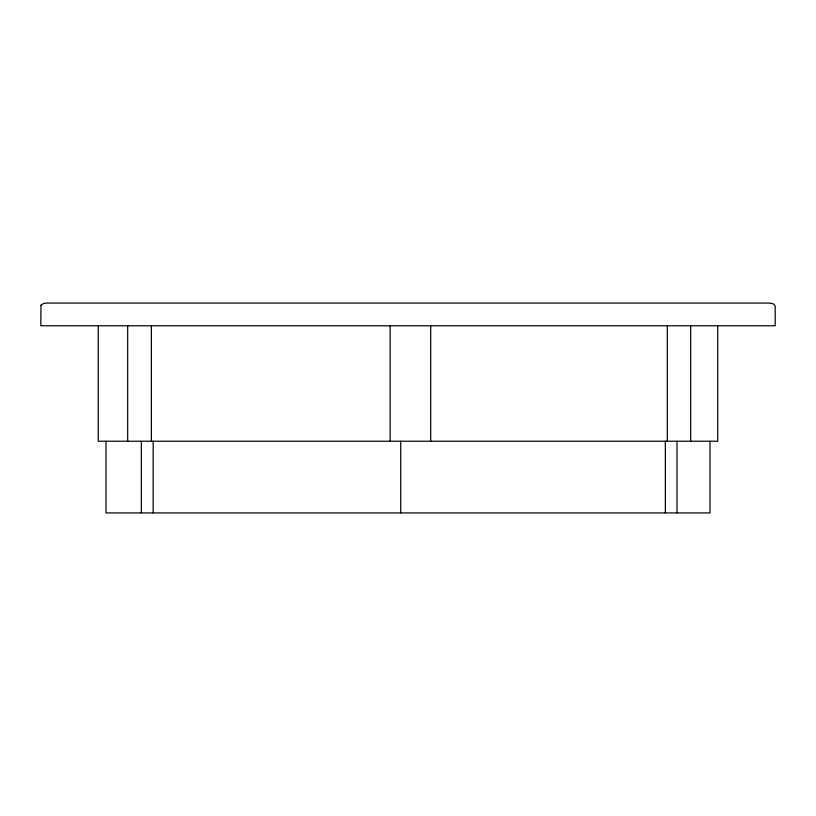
<?xml version="1.0" encoding="UTF-8"?>
<svg xmlns="http://www.w3.org/2000/svg" width="816" height="816" viewBox="0 0 816 816"><rect width="100%" height="100%" fill="white"/><g stroke="black" fill="none" stroke-linecap="round" stroke-linejoin="round"><path stroke-width="1.22" d="M717.743 325.778L717.743 441.232L98.236 441.232L98.236 325.778M710.002 441.232L710.002 512.917L105.988 512.917L105.988 441.232M690.673 325.778L690.673 441.232M677.015 441.232L677.015 512.917M667.315 325.778L667.315 441.232M665.336 441.232L665.336 512.917M430.715 325.778L430.715 441.232M400.717 441.232L400.717 512.917M390.13 325.778L390.13 441.232M153.163 441.232L153.163 512.917M151.378 325.778L151.378 441.232M141.331 441.232L141.331 512.917M127.673 325.778L127.673 441.232M40.984 305.245L40.8 325.778L775.2 325.778L775.2 305.99L773.599 303.94L769.743 303.083L46.257 303.083L43.523 303.47L40.984 305.245"/></g></svg>
